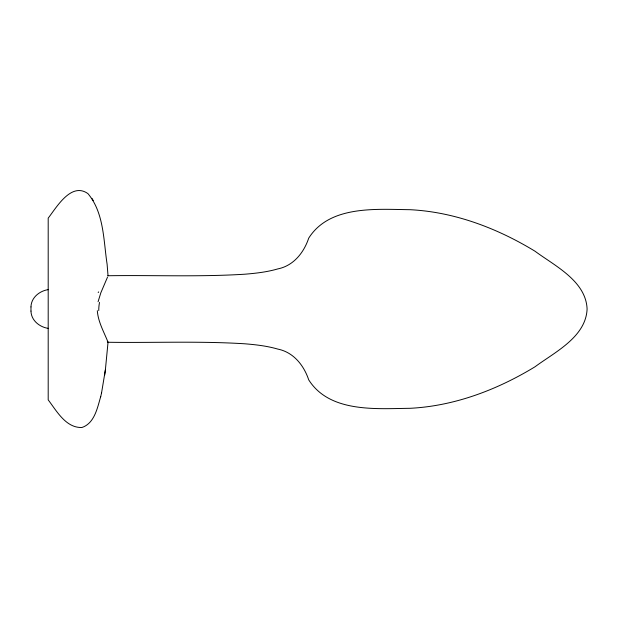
<?xml version="1.0" encoding="UTF-8"?>
<svg xmlns="http://www.w3.org/2000/svg" width="618" height="618" viewBox="0 0 618 618"><rect width="100%" height="100%" fill="white"/><g stroke="black" fill="none" stroke-linecap="round" stroke-linejoin="round"><path stroke-width="0.93" d="M30.977 306.922L30.977 311.078M97.312 310.707C98.115 321.97 103.963 331.943 108.034 342.225L105.377 369.896L101.537 393.009M30.977 306.914C31.163 297.59 39.544 290.893 48.25 289.626M104.674 375.165L105.377 369.896M98.077 301.746L100.834 292.801L107.486 277.204M108.034 275.798L107.107 264.21C103.476 240.58 104.141 212.878 87.934 193.619C71.178 181.684 56.454 207.517 48.196 218.123L48.196 399.877C56.624 410.939 65.887 428.065 81.916 427.494C94.569 423.33 97.397 407.787 100.719 396.586M100.657 396.856L101.599 392.754M108.026 342.256L107.996 342.264C153.55 342.936 199.205 340.943 244.713 343.786C255.837 344.682 267.007 345.956 277.76 349.077C293.488 352.206 303.855 365.323 308.714 379.846C329.626 412.924 376.3 408.683 409.981 408.305C454.469 406.08 497.251 389.78 535.026 366.775C554.786 352.144 585.918 337.065 587.1 309C585.918 280.935 554.786 265.856 535.026 251.225C497.251 228.22 454.469 211.92 409.981 209.695C376.3 209.317 329.626 205.076 308.714 238.154C303.855 252.677 293.488 265.794 277.76 268.923C267.007 272.044 255.837 273.318 244.713 274.214C199.205 277.057 153.55 275.064 107.996 275.736L107.733 275.906M48.25 328.374C39.544 327.107 31.163 320.41 30.977 311.086M93.248 200.518L91.935 198.37M98.177 292.538A28.745 0.981 -53.7 0 1 98.648 291.905M98.78 310.576A24.21 15.319 -88.2 0 1 99.521 302.418M107.826 342.024A27.107 0.942 54.3 0 1 107.339 341.538"/></g></svg>
